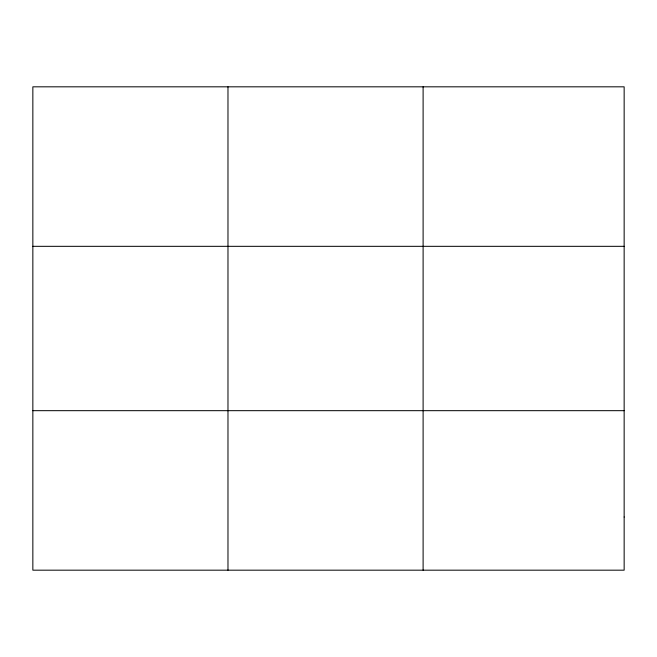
<?xml version="1.0" encoding="UTF-8"?>
<svg xmlns="http://www.w3.org/2000/svg" width="657" height="657" viewBox="0 0 657 657"><rect width="100%" height="100%" fill="white"/><g stroke="black" fill="none" stroke-linecap="round" stroke-linejoin="round"><path stroke-width="0.99" d="M227.979 570.177L227.979 86.823M423.108 570.177L423.108 86.823M32.85 246.326L624.15 246.326M32.85 410.674L624.15 410.674M624.15 517.01L624.15 570.177L32.85 570.177L32.85 86.823L624.15 86.823L624.15 517.01"/></g></svg>
